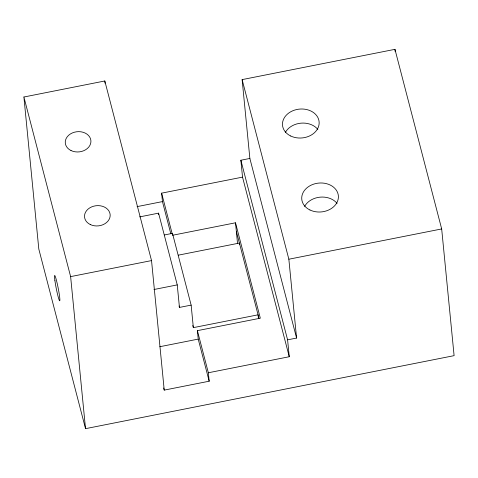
<?xml version="1.0" encoding="UTF-8"?>
<svg xmlns="http://www.w3.org/2000/svg" width="478" height="478" viewBox="0 0 478 478"><rect width="100%" height="100%" fill="white"/><g stroke="black" fill="none" stroke-linecap="round" stroke-linejoin="round"><path stroke-width="0.72" d="M23.9 97.01L104.807 80.979L151.532 260.588L164.229 390.114L209.179 381.211L208.348 372.762L197.396 330.656L260.319 318.193L235.505 222.79L172.576 235.254L161.624 193.154L242.531 177.123L240.87 160.232L249.863 158.451L242.131 79.611L394.953 49.336L441.678 228.944L454.1 355.65L85.532 428.664L38.808 249.056L23.9 97.01L70.625 276.619L85.532 428.664M137.078 206.627L162.454 201.596L161.624 193.154M139.63 216.898L158.576 213.146L177.248 284.9L179.453 307.426L191.14 305.113L172.474 233.36L164.438 234.949M178.318 255.162L239.406 243.063L239.55 244.515M70.625 276.619L151.532 260.588M208.348 372.762L289.256 356.731L287.595 339.84L296.587 338.06L288.855 259.219L441.678 228.944M153.922 289.519L177.248 284.9M192.789 325.482L193.351 327.639L258.072 314.817L258.431 318.45M159.801 346.717L198.221 339.105L197.396 330.656M242.131 79.611L288.855 259.219M249.863 158.451L296.587 338.06M240.87 160.232L287.595 339.84M242.531 177.123L289.256 356.731M236.329 231.238L258.98 318.294M162.454 201.596L170.807 233.712M198.221 339.105L209.179 381.211M179.083 305.992L179.453 307.426M163.673 387.975L164.229 390.114M394.953 49.336L395.169 51.558M235.505 222.79L237.542 243.589M191.14 305.113L193.351 327.639M172.474 233.36L172.618 234.812M158.576 213.146L158.72 214.598M104.807 80.979L105.023 83.202M304.611 206.424A18.379 14.483 -5.6 0 1 320.158 197.151A18.379 14.483 -5.6 0 1 337.086 203.419M285.366 132.436A18.379 14.483 -5.6 0 1 300.913 123.169A18.379 14.483 -5.6 0 1 317.84 129.436M54.922 280.7A12.864 0.98 78.8 0 0 59.559 300.722A12.864 0.98 78.8 0 0 57.121 283.113A12.864 0.98 78.8 0 0 54.922 280.7M90.252 224.523A12.864 10.14 -5.6 0 0 110.161 215.936A12.864 10.14 -5.6 0 0 91.603 206.914A12.864 10.14 -5.6 0 0 90.252 224.523M71.007 150.54A12.864 10.14 -5.6 0 0 90.91 141.954A12.864 10.14 -5.6 0 0 72.357 132.932A12.864 10.14 -5.6 0 0 71.007 150.54M290.696 135.997A18.379 14.483 -5.6 0 0 319.131 123.724A18.379 14.483 -5.6 0 0 292.626 110.836A18.379 14.483 -5.6 0 0 290.696 135.997M309.941 209.979A18.379 14.483 -5.6 0 0 338.376 197.707A18.379 14.483 -5.6 0 0 311.871 184.819A18.379 14.483 -5.6 0 0 309.941 209.979"/></g></svg>
